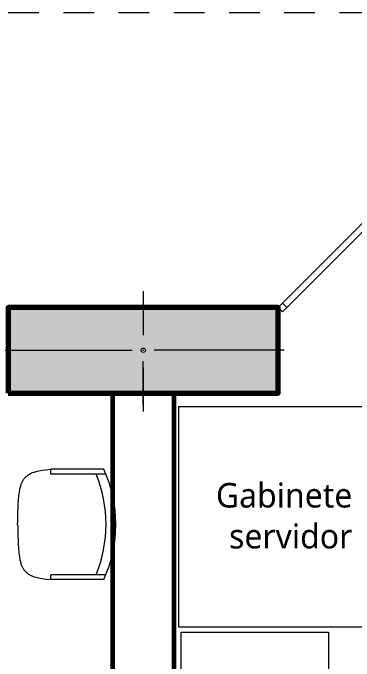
# Model space of a CAD drawing. Header units: metres. Extents: x 28 to 148, y 23 to 113.
# Drawn here: x 66.648 to 68.038, y 89.255 to 91.897 of the extents above; entities that cross this region are included whole.
import ezdxf

# ---------------------------------------------------------------- set-up
doc = ezdxf.new("R2010")
doc.units = ezdxf.units.M
doc.linetypes.add('DASHED2', pattern=[0.375, 0.25, -0.125])
doc.linetypes.add('HIDDEN2', pattern=[0.1875, 0.125, -0.0625])
for name, color, linetype, lineweight in [('COLUMNAS 50', 32, 'Continuous', 70), ('Equipamiento SR', 23, 'Continuous', 0), ('letras sr', 7, 'Continuous', 5), ('Muros el', 144, 'Continuous', 60), ('proyecciones', 1, 'DASHED2', 5), ('Structural - Bearing_Pen_No__20', 1, 'Continuous', 0), ('Vanos', 140, 'Continuous', 5)]:
    doc.layers.add(name, color=color, linetype=linetype, lineweight=lineweight)
doc.styles.add('Generales', font='trebuc.ttf', dxfattribs={"height": 0.1})

# ---------------------------------------------------------------- blocks, each defined once
blk = doc.blocks.new('A$C0C667B88')
at = {"layer": 'Equipamiento SR'}
for p, q in [((0.0404, 0.7453), (0.265, 0.7453)), ((0.0491, 0.7653), (0.1591, 0.7653)), ((0.135, 0.7655), (0.265, 0.7655)), ((0.16, 0.7655), (0.265, 0.7655)), ((0.265, 0.7655), (0.265, 0.7453)), ((0.0404, 0.3353), (0.265, 0.3353)), ((0.265, 0.3353), (0.265, 0.3155)), ((0.0491, 0.3153), (0.1591, 0.3153)), ((0.135, 0.3155), (0.265, 0.3155)), ((0.16, 0.3155), (0.265, 0.3155))]:
    blk.add_line(p, q, dxfattribs=at)
for points in [[(0.4, 0.5403), (0.3999, 0.5534), (0.3997, 0.5663), (0.3994, 0.579), (0.399, 0.5913), (0.3985, 0.6032), (0.398, 0.6144), (0.3974, 0.6249), (0.3967, 0.6346), (0.396, 0.6433), (0.3953, 0.6512), (0.3946, 0.6584), (0.3938, 0.6648), (0.393, 0.6706), (0.3922, 0.6759), (0.3914, 0.6808), (0.3905, 0.6853), (0.3896, 0.6895), (0.3887, 0.6935), (0.3877, 0.6973), (0.3867, 0.7008), (0.3857, 0.7041), (0.3845, 0.7073), (0.3834, 0.7102), (0.3821, 0.713), (0.3808, 0.7156), (0.3794, 0.718), (0.378, 0.7203), (0.3765, 0.7226), (0.3749, 0.7247), (0.3732, 0.7268), (0.3715, 0.7288), (0.3697, 0.7307), (0.3678, 0.7327), (0.3658, 0.7346), (0.3637, 0.7366), (0.3613, 0.7385), (0.3587, 0.7405), (0.3557, 0.7426), (0.3524, 0.7447), (0.3486, 0.7468), (0.3444, 0.749), (0.3392, 0.7513), (0.3326, 0.7536), (0.3244, 0.7559), (0.3139, 0.7583), (0.3008, 0.7607), (0.2846, 0.7631), (0.265, 0.7655)], [(0.4, 0.5403), (0.3999, 0.5272), (0.3997, 0.5142), (0.3994, 0.5015), (0.399, 0.4892), (0.3985, 0.4774), (0.398, 0.4661), (0.3974, 0.4556), (0.3967, 0.446), (0.396, 0.4372), (0.3953, 0.4293), (0.3946, 0.4222), (0.3938, 0.4158), (0.393, 0.4099), (0.3922, 0.4046), (0.3914, 0.3998), (0.3905, 0.3952), (0.3896, 0.391), (0.3887, 0.387), (0.3877, 0.3832), (0.3867, 0.3797), (0.3857, 0.3764), (0.3845, 0.3733), (0.3834, 0.3703), (0.3821, 0.3676), (0.3808, 0.365), (0.3794, 0.3625), (0.378, 0.3602), (0.3765, 0.358), (0.3749, 0.3558), (0.3732, 0.3538), (0.3715, 0.3518), (0.3697, 0.3498), (0.3678, 0.3478), (0.3658, 0.3459), (0.3637, 0.344), (0.3613, 0.342), (0.3587, 0.34), (0.3557, 0.338), (0.3524, 0.3359), (0.3486, 0.3337), (0.3444, 0.3315), (0.3392, 0.3293), (0.3326, 0.327), (0.3244, 0.3247), (0.3139, 0.3223), (0.3008, 0.32), (0.2846, 0.3177), (0.265, 0.3155)]]:
    blk.add_lwpolyline(points, dxfattribs=at)
for centre, start, end in [((0.5402, 0.5403), 155.3885, 204.6115), ((0.5802, 0.5403), 157.7008, 202.2992)]:
    blk.add_arc(centre, 0.5403, start, end, dxfattribs=at)
blk = doc.blocks.new('Columna 1.10 x0.30')
at = {"true_color": 0xc7c8ca}
h = blk.add_hatch(color=9, dxfattribs=at)
h.dxf.hatch_style = 1
h.paths.add_polyline_path([(-234.8493, 113.8066), (-235.9493, 113.8066), (-235.9493, 113.4566), (-234.8493, 113.4566)])
h.paths.add_polyline_path([(-235.3906, 113.6316, -1), (-235.408, 113.6316, -1)], flags=16)
at = {"layer": 'COLUMNAS 50', "color": 1, "linetype": 'Continuous', "lineweight": 5}
for p, q in [((-235.3993, 113.8732), (-235.3993, 113.6932)), ((-235.9743, 113.6316), (-235.4443, 113.6316)), ((-234.8243, 113.6316), (-235.3543, 113.6316)), ((-235.3993, 113.5616), (-235.3993, 113.3816))]:
    blk.add_line(p, q, dxfattribs=at)
at = {"layer": 'COLUMNAS 50', "linetype": 'Continuous'}
blk.add_lwpolyline([(-235.9493, 113.4566), (-234.8493, 113.4566), (-234.8493, 113.8066), (-235.9493, 113.8066)], close=True, dxfattribs=at)
at = {"layer": 'COLUMNAS 50', "color": 1, "linetype": 'Continuous', "lineweight": 5}
blk.add_circle((-235.3993, 113.6316), 0.00871, dxfattribs=at)
blk.add_point((-235.3993, 113.6316), dxfattribs=at)

msp = doc.modelspace()

# ---------------------------------------------------------------- linework, layer by layer
at = {"layer": 'Equipamiento SR'}
for points in [[(67.3242, 90.293), (68.3242, 90.293), (68.3242, 89.393), (67.3242, 89.393), (67.3242, 90.293)], [(67.3338, 88.1725), (67.3338, 89.3725), (67.9338, 89.3725), (67.9338, 88.1725), (67.3338, 88.1725)]]:
    msp.add_lwpolyline(points, dxfattribs=at)
at = {"layer": 'Muros el', "ltscale": 0.05}
for p, q in [((67.054, 90.3469), (67.054, 83.9469)), ((67.304, 90.3469), (67.304, 83.9469))]:
    msp.add_line(p, q, dxfattribs=at)
at = {"layer": 'proyecciones', "linetype": 'HIDDEN2'}
msp.add_lwpolyline([(86.329, 90.6969), (86.329, 91.8969), (57.529, 91.8969), (57.529, 90.6969)], dxfattribs=at)
at = {"layer": 'Structural - Bearing_Pen_No__20', "linetype": 'Continuous'}
msp.add_line((67.179, 90.2969), (67.179, 90.4769), dxfattribs=at)
at = {"layer": 'Vanos', "color": 7, "linetype": 'Continuous'}
for p, q in [((67.729, 90.6969), (68.1179, 91.0858)), ((67.7644, 90.6969), (68.1179, 91.0505)), ((67.7467, 90.6792), (67.729, 90.6969)), ((67.7644, 90.6969), (67.7467, 90.7146)), ((67.7467, 90.6792), (67.7644, 90.6969))]:
    msp.add_line(p, q, dxfattribs=at)

# ---------------------------------------------------------------- block references
at = {"layer": 'COLUMNAS 50'}
msp.add_blockref('Columna 1.10 x0.30', (302.5784, -23.1097), dxfattribs=at)
at = {"layer": 'Equipamiento SR', "rotation": 180}
msp.add_blockref('A$C0C667B88', (67.0674, 90.3526), dxfattribs=at)

# ---------------------------------------------------------------- texts
at = {"layer": 'letras sr', "insert": (68.0313, 89.981), "char_height": 0.1, "attachment_point": 3, "style": 'Generales'}
msp.add_mtext_dynamic_manual_height_columns('Gabinete servidor', width=0.645812, gutter_width=1, heights=[0], dxfattribs=at)

doc.saveas('drawing.dxf')
